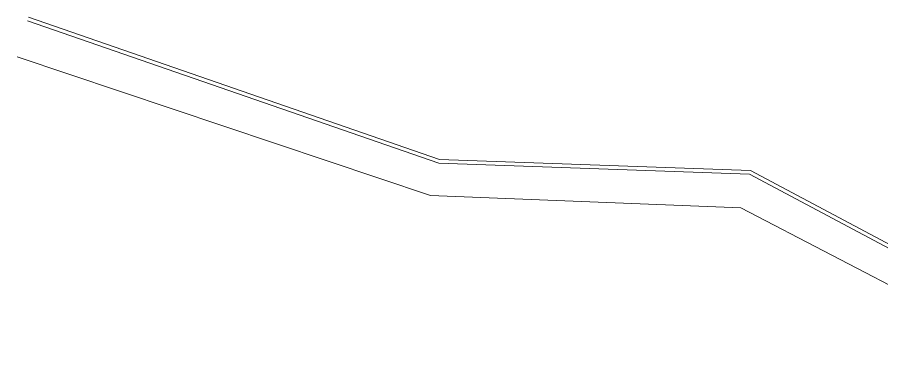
# Model space of a CAD drawing. Header units: metres. Extents: x 1097506 to 1098717, y 876450 to 877447.
# Drawn here: x 1097506 to 1097621.5, y 877199.4 to 877247 of the extents above; entities that cross this region are included whole.
import ezdxf

# ---------------------------------------------------------------- set-up
doc = ezdxf.new("R2010")
doc.units = ezdxf.units.M
doc.layers.add('Borde Via', color=5, linetype='Continuous', lineweight=15)
doc.layers.add('CER', color=1, linetype='CER_LINE', lineweight=0)
doc.styles.get("Standard").update_dxf_attribs({"font": 'simplex.shx', "width": 0.6})
doc.linetypes.add('CER_LINE', pattern='A,0.5,-0.3,["X",Standard,S=0.1,R=0,X=-0.1,Y=-0.05],-0.25', length=1.05)

msp = doc.modelspace()

# ---------------------------------------------------------------- linework, layer by layer
at = {"layer": 'Borde Via', "elevation": 1518.309, "flags": 128}
for points in [[(1097507.383, 877246.561), (1097562.31, 877227.555), (1097603.811, 877226.078), (1097628.734, 877212.819), (1097637.417, 877208.2), (1097643.195, 877206.305), (1097662.184, 877204.459), (1097689.311, 877204.415), (1097703.282, 877207.963), (1097726.191, 877206.133), (1097740.468, 877210.406), (1097758.333, 877215.418)], [(1097506.04, 877241.735), (1097561.227, 877223.218), (1097602.629, 877221.581), (1097626.948, 877208.912), (1097635.611, 877203.888), (1097642.35, 877201.954), (1097662.002, 877200.126), (1097689.932, 877199.414), (1097703.71, 877202.913), (1097726.727, 877201.075), (1097741.86, 877205.604), (1097759.683, 877210.603)]]:
    msp.add_lwpolyline(points, dxfattribs=at)
at = {"layer": 'CER', "elevation": 1518.309, "flags": 128}
msp.add_lwpolyline([(1097507.547, 877247.033), (1097562.403, 877228.052), (1097603.944, 877226.573), (1097628.969, 877213.26), (1097637.613, 877208.661), (1097643.299, 877206.797), (1097662.208, 877204.959), (1097689.249, 877204.916), (1097703.24, 877208.468), (1097726.137, 877206.639), (1097740.329, 877210.887), (1097758.197, 877215.899)], dxfattribs=at)

doc.saveas('drawing.dxf')
